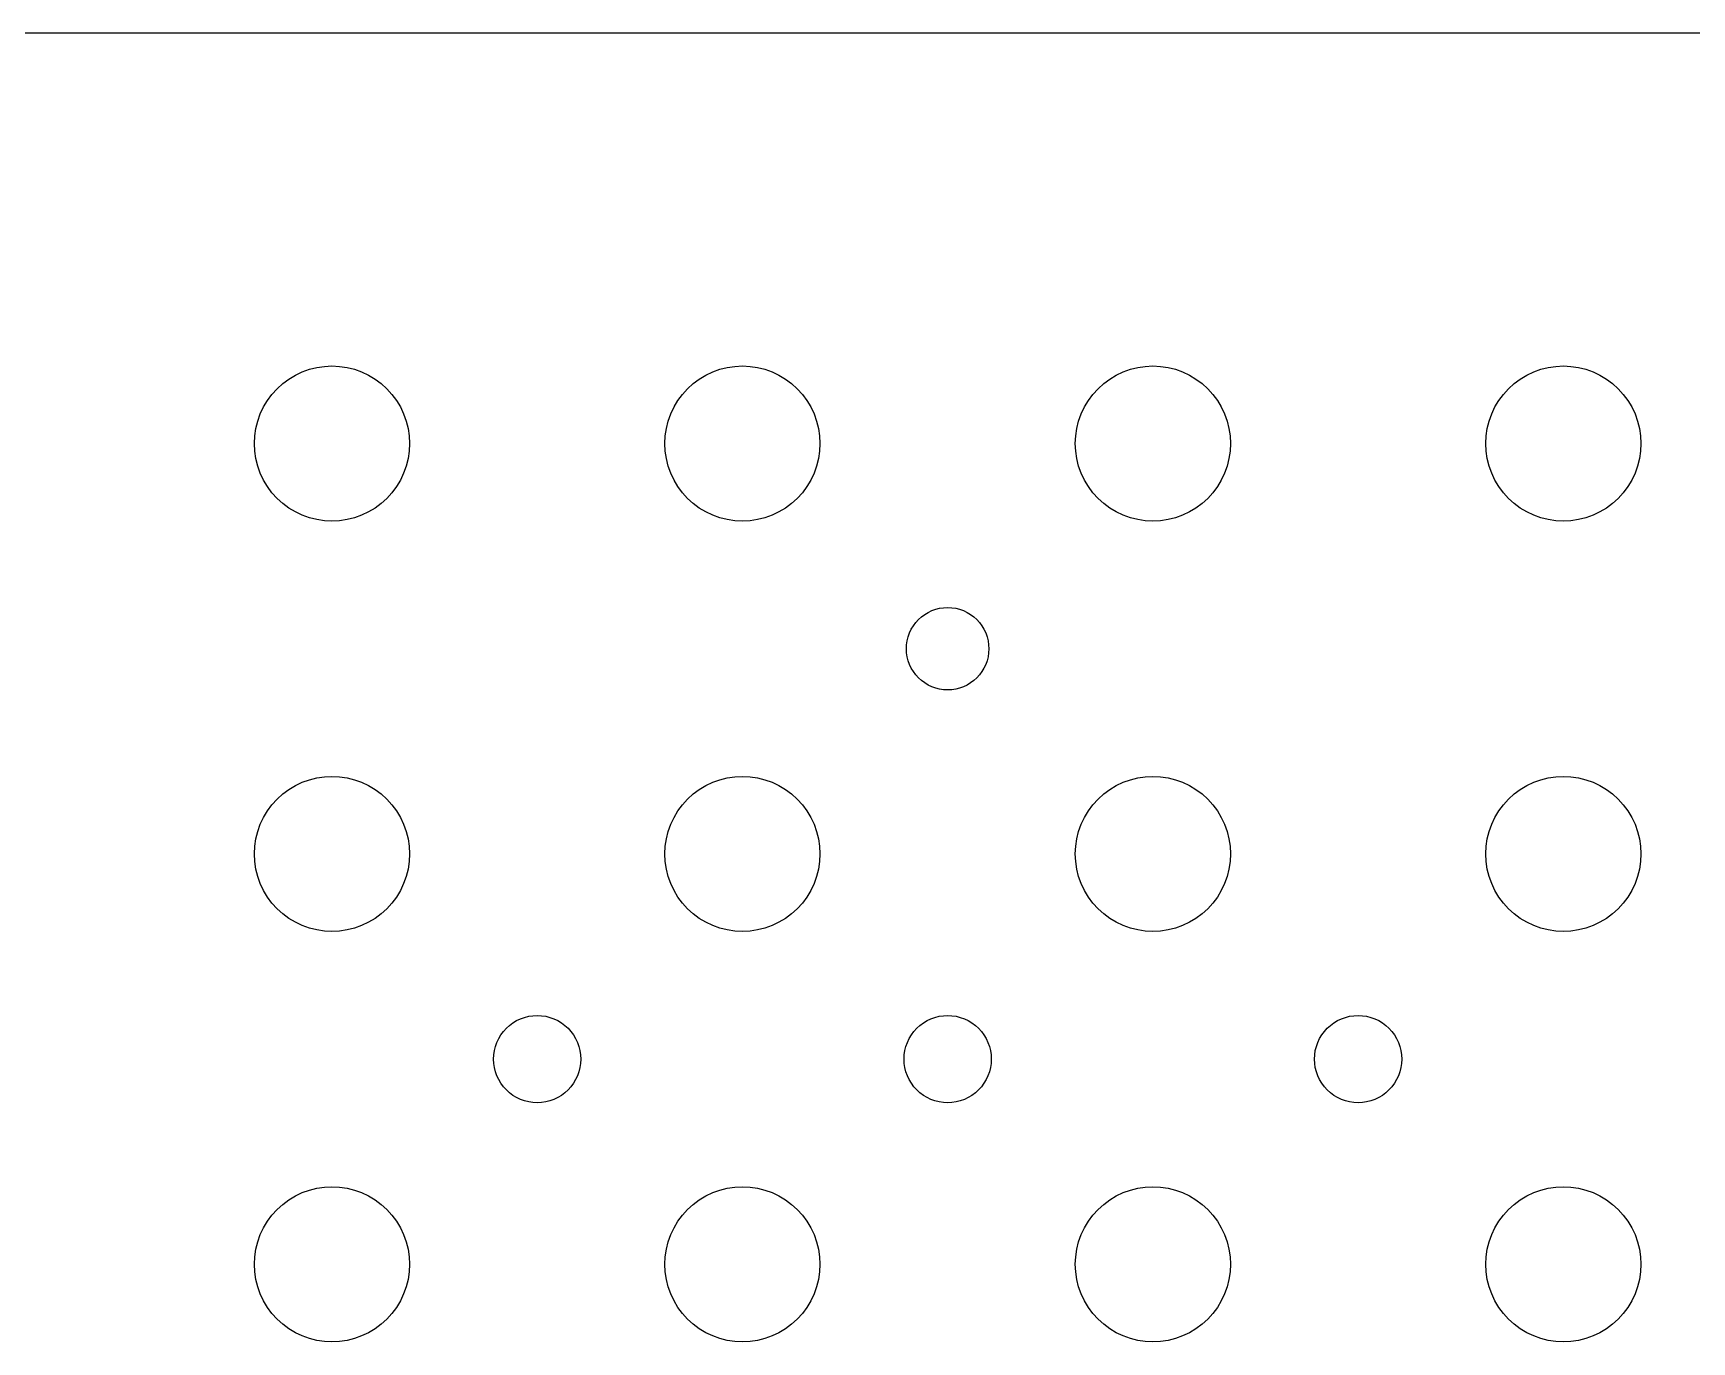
# Model space of a CAD drawing. Header units: metres. Extents: x 0 to 432, y 0 to 178.
# Drawn here: x 108.5 to 211.2, y 96.8 to 177.8 of the extents above; entities that cross this region are included whole.
import ezdxf

# ---------------------------------------------------------------- set-up
doc = ezdxf.new("R2010")
doc.units = ezdxf.units.M

msp = doc.modelspace()

# ---------------------------------------------------------------- linework, layer by layer
for p, q in [((430.8, 177.8), (1, 177.8)), ((125.607, 156.993), (126.064, 157.108)), ((126.064, 157.108), (126.529, 157.177)), ((126.529, 157.177), (127, 157.2)), ((127, 157.2), (127.47, 157.177)), ((127.47, 157.177), (127.936, 157.108)), ((127.936, 157.108), (128.393, 156.993)), ((151.007, 156.993), (151.464, 157.108)), ((151.464, 157.108), (151.93, 157.177)), ((151.93, 157.177), (152.4, 157.2)), ((152.4, 157.2), (152.87, 157.177)), ((152.87, 157.177), (153.336, 157.108)), ((153.336, 157.108), (153.793, 156.993)), ((176.407, 156.993), (176.864, 157.108)), ((176.864, 157.108), (177.329, 157.177)), ((177.329, 157.177), (177.8, 157.2)), ((177.8, 157.2), (178.27, 157.177)), ((178.27, 157.177), (178.736, 157.108)), ((178.736, 157.108), (179.193, 156.993)), ((201.807, 156.993), (202.264, 157.108)), ((202.264, 157.108), (202.73, 157.177)), ((202.73, 157.177), (203.2, 157.2)), ((203.2, 157.2), (203.67, 157.177)), ((203.67, 157.177), (204.136, 157.108)), ((204.136, 157.108), (204.593, 156.993)), ((123.606, 155.794), (123.955, 156.11)), ((123.955, 156.11), (124.333, 156.391)), ((124.333, 156.391), (124.737, 156.633)), ((124.737, 156.633), (125.163, 156.835)), ((125.163, 156.835), (125.607, 156.993)), ((128.393, 156.993), (128.837, 156.835)), ((128.837, 156.835), (129.263, 156.633)), ((129.263, 156.633), (129.667, 156.391)), ((129.667, 156.391), (130.045, 156.11)), ((130.045, 156.11), (130.394, 155.794)), ((149.006, 155.794), (149.355, 156.11)), ((149.355, 156.11), (149.733, 156.391)), ((149.733, 156.391), (150.137, 156.633)), ((150.137, 156.633), (150.563, 156.835)), ((150.563, 156.835), (151.007, 156.993)), ((153.793, 156.993), (154.237, 156.835)), ((154.237, 156.835), (154.663, 156.633)), ((154.663, 156.633), (155.067, 156.391)), ((155.067, 156.391), (155.445, 156.11)), ((155.445, 156.11), (155.794, 155.794)), ((174.406, 155.794), (174.755, 156.11)), ((174.755, 156.11), (175.133, 156.391)), ((175.133, 156.391), (175.537, 156.633)), ((175.537, 156.633), (175.963, 156.835)), ((175.963, 156.835), (176.407, 156.993)), ((179.193, 156.993), (179.637, 156.835)), ((179.637, 156.835), (180.063, 156.633)), ((180.063, 156.633), (180.467, 156.391)), ((180.467, 156.391), (180.845, 156.11)), ((180.845, 156.11), (181.194, 155.794)), ((199.806, 155.794), (200.155, 156.11)), ((200.155, 156.11), (200.533, 156.391)), ((200.533, 156.391), (200.937, 156.633)), ((200.937, 156.633), (201.363, 156.835)), ((201.363, 156.835), (201.807, 156.993)), ((204.593, 156.993), (205.037, 156.835)), ((205.037, 156.835), (205.463, 156.633)), ((205.463, 156.633), (205.867, 156.391)), ((205.867, 156.391), (206.245, 156.11)), ((206.245, 156.11), (206.594, 155.794)), ((122.767, 154.663), (123.009, 155.067)), ((123.009, 155.067), (123.29, 155.445)), ((123.29, 155.445), (123.606, 155.794)), ((130.394, 155.794), (130.71, 155.445)), ((130.71, 155.445), (130.991, 155.067)), ((130.991, 155.067), (131.233, 154.663)), ((148.167, 154.663), (148.409, 155.067)), ((148.409, 155.067), (148.69, 155.445)), ((148.69, 155.445), (149.006, 155.794)), ((155.794, 155.794), (156.11, 155.445)), ((156.11, 155.445), (156.391, 155.067)), ((156.391, 155.067), (156.633, 154.663)), ((173.567, 154.663), (173.809, 155.067)), ((173.809, 155.067), (174.09, 155.445)), ((174.09, 155.445), (174.406, 155.794)), ((181.194, 155.794), (181.51, 155.445)), ((181.51, 155.445), (181.791, 155.067)), ((181.791, 155.067), (182.033, 154.663)), ((198.967, 154.663), (199.209, 155.067)), ((199.209, 155.067), (199.49, 155.445)), ((199.49, 155.445), (199.806, 155.794)), ((206.594, 155.794), (206.91, 155.445)), ((206.91, 155.445), (207.191, 155.067)), ((207.191, 155.067), (207.433, 154.663)), ((122.407, 153.793), (122.565, 154.237)), ((122.565, 154.237), (122.767, 154.663)), ((131.233, 154.663), (131.435, 154.237)), ((131.435, 154.237), (131.593, 153.793)), ((147.807, 153.793), (147.965, 154.237)), ((147.965, 154.237), (148.167, 154.663)), ((156.633, 154.663), (156.835, 154.237)), ((156.835, 154.237), (156.993, 153.793)), ((173.207, 153.793), (173.365, 154.237)), ((173.365, 154.237), (173.567, 154.663)), ((182.033, 154.663), (182.235, 154.237)), ((182.235, 154.237), (182.393, 153.793)), ((198.607, 153.793), (198.765, 154.237)), ((198.765, 154.237), (198.967, 154.663)), ((207.433, 154.663), (207.635, 154.237)), ((207.635, 154.237), (207.793, 153.793)), ((122.223, 152.87), (122.292, 153.336)), ((122.292, 153.336), (122.407, 153.793)), ((131.593, 153.793), (131.708, 153.336)), ((131.708, 153.336), (131.777, 152.87)), ((147.623, 152.87), (147.692, 153.336)), ((147.692, 153.336), (147.807, 153.793)), ((156.993, 153.793), (157.108, 153.336)), ((157.108, 153.336), (157.177, 152.87)), ((173.023, 152.87), (173.092, 153.336)), ((173.092, 153.336), (173.207, 153.793)), ((182.393, 153.793), (182.508, 153.336)), ((182.508, 153.336), (182.577, 152.87)), ((198.423, 152.87), (198.492, 153.336)), ((198.492, 153.336), (198.607, 153.793)), ((207.793, 153.793), (207.908, 153.336)), ((207.908, 153.336), (207.977, 152.87)), ((122.2, 152.4), (122.223, 152.87)), ((122.223, 151.93), (122.2, 152.4)), ((122.292, 151.464), (122.223, 151.93)), ((131.777, 151.93), (131.708, 151.464)), ((131.777, 152.87), (131.8, 152.4)), ((131.8, 152.4), (131.777, 151.93)), ((147.6, 152.4), (147.623, 152.87)), ((147.623, 151.93), (147.6, 152.4)), ((147.692, 151.464), (147.623, 151.93)), ((157.177, 151.93), (157.108, 151.464)), ((157.177, 152.87), (157.2, 152.4)), ((157.2, 152.4), (157.177, 151.93)), ((173, 152.4), (173.023, 152.87)), ((173.023, 151.93), (173, 152.4)), ((173.092, 151.464), (173.023, 151.93)), ((182.577, 151.93), (182.508, 151.464)), ((182.577, 152.87), (182.6, 152.4)), ((182.6, 152.4), (182.577, 151.93)), ((198.4, 152.4), (198.423, 152.87)), ((198.423, 151.93), (198.4, 152.4)), ((198.492, 151.464), (198.423, 151.93)), ((207.977, 151.93), (207.908, 151.464)), ((207.977, 152.87), (208, 152.4)), ((208, 152.4), (207.977, 151.93)), ((122.407, 151.007), (122.292, 151.464)), ((122.565, 150.563), (122.407, 151.007)), ((131.593, 151.007), (131.435, 150.563)), ((131.708, 151.464), (131.593, 151.007)), ((147.807, 151.007), (147.692, 151.464)), ((147.965, 150.563), (147.807, 151.007)), ((156.993, 151.007), (156.835, 150.563)), ((157.108, 151.464), (156.993, 151.007)), ((173.207, 151.007), (173.092, 151.464)), ((173.365, 150.563), (173.207, 151.007)), ((182.393, 151.007), (182.235, 150.563)), ((182.508, 151.464), (182.393, 151.007)), ((198.607, 151.007), (198.492, 151.464)), ((198.765, 150.563), (198.607, 151.007)), ((207.793, 151.007), (207.635, 150.563)), ((207.908, 151.464), (207.793, 151.007)), ((122.767, 150.137), (122.565, 150.563)), ((123.009, 149.733), (122.767, 150.137)), ((131.233, 150.137), (130.991, 149.733)), ((131.435, 150.563), (131.233, 150.137)), ((148.167, 150.137), (147.965, 150.563)), ((148.409, 149.733), (148.167, 150.137)), ((156.633, 150.137), (156.391, 149.733)), ((156.835, 150.563), (156.633, 150.137)), ((173.567, 150.137), (173.365, 150.563)), ((173.809, 149.733), (173.567, 150.137)), ((182.033, 150.137), (181.791, 149.733)), ((182.235, 150.563), (182.033, 150.137)), ((198.967, 150.137), (198.765, 150.563)), ((199.209, 149.733), (198.967, 150.137)), ((207.433, 150.137), (207.191, 149.733)), ((207.635, 150.563), (207.433, 150.137)), ((123.29, 149.355), (123.009, 149.733)), ((123.606, 149.006), (123.29, 149.355)), ((123.955, 148.69), (123.606, 149.006)), ((130.394, 149.006), (130.045, 148.69)), ((130.71, 149.355), (130.394, 149.006)), ((130.991, 149.733), (130.71, 149.355)), ((148.69, 149.355), (148.409, 149.733)), ((149.006, 149.006), (148.69, 149.355)), ((149.355, 148.69), (149.006, 149.006)), ((155.794, 149.006), (155.445, 148.69)), ((156.11, 149.355), (155.794, 149.006)), ((156.391, 149.733), (156.11, 149.355)), ((174.09, 149.355), (173.809, 149.733)), ((174.406, 149.006), (174.09, 149.355)), ((174.755, 148.69), (174.406, 149.006)), ((181.194, 149.006), (180.845, 148.69)), ((181.51, 149.355), (181.194, 149.006)), ((181.791, 149.733), (181.51, 149.355)), ((199.49, 149.355), (199.209, 149.733)), ((199.806, 149.006), (199.49, 149.355)), ((200.155, 148.69), (199.806, 149.006)), ((206.594, 149.006), (206.245, 148.69)), ((206.91, 149.355), (206.594, 149.006)), ((207.191, 149.733), (206.91, 149.355)), ((124.333, 148.409), (123.955, 148.69)), ((124.737, 148.167), (124.333, 148.409)), ((125.163, 147.965), (124.737, 148.167)), ((125.607, 147.807), (125.163, 147.965)), ((126.064, 147.692), (125.607, 147.807)), ((128.393, 147.807), (127.936, 147.692)), ((128.837, 147.965), (128.393, 147.807)), ((129.263, 148.167), (128.837, 147.965)), ((129.667, 148.409), (129.263, 148.167)), ((130.045, 148.69), (129.667, 148.409)), ((149.733, 148.409), (149.355, 148.69)), ((150.137, 148.167), (149.733, 148.409)), ((150.563, 147.965), (150.137, 148.167)), ((151.007, 147.807), (150.563, 147.965)), ((151.464, 147.692), (151.007, 147.807)), ((153.793, 147.807), (153.336, 147.692)), ((154.237, 147.965), (153.793, 147.807)), ((154.663, 148.167), (154.237, 147.965)), ((155.067, 148.409), (154.663, 148.167)), ((155.445, 148.69), (155.067, 148.409)), ((175.133, 148.409), (174.755, 148.69)), ((175.537, 148.167), (175.133, 148.409)), ((175.963, 147.965), (175.537, 148.167)), ((176.407, 147.807), (175.963, 147.965)), ((176.864, 147.692), (176.407, 147.807)), ((179.193, 147.807), (178.736, 147.692)), ((179.637, 147.965), (179.193, 147.807)), ((180.063, 148.167), (179.637, 147.965)), ((180.467, 148.409), (180.063, 148.167)), ((180.845, 148.69), (180.467, 148.409)), ((200.533, 148.409), (200.155, 148.69)), ((200.937, 148.167), (200.533, 148.409)), ((201.363, 147.965), (200.937, 148.167)), ((201.807, 147.807), (201.363, 147.965)), ((202.264, 147.692), (201.807, 147.807)), ((204.593, 147.807), (204.136, 147.692)), ((205.037, 147.965), (204.593, 147.807)), ((205.463, 148.167), (205.037, 147.965)), ((205.867, 148.409), (205.463, 148.167)), ((206.245, 148.69), (205.867, 148.409)), ((126.529, 147.623), (126.064, 147.692)), ((127, 147.6), (126.529, 147.623)), ((127.47, 147.623), (127, 147.6)), ((127.936, 147.692), (127.47, 147.623)), ((151.93, 147.623), (151.464, 147.692)), ((152.4, 147.6), (151.93, 147.623)), ((152.87, 147.623), (152.4, 147.6)), ((153.336, 147.692), (152.87, 147.623)), ((177.329, 147.623), (176.864, 147.692)), ((177.8, 147.6), (177.329, 147.623)), ((178.27, 147.623), (177.8, 147.6)), ((178.736, 147.692), (178.27, 147.623)), ((202.73, 147.623), (202.264, 147.692)), ((203.2, 147.6), (202.73, 147.623)), ((203.67, 147.623), (203.2, 147.6)), ((204.136, 147.692), (203.67, 147.623)), ((163.297, 141.503), (163.482, 141.671)), ((163.482, 141.671), (163.683, 141.82)), ((163.683, 141.82), (163.898, 141.949)), ((163.898, 141.949), (164.124, 142.056)), ((164.124, 142.056), (164.36, 142.14)), ((164.36, 142.14), (164.603, 142.201)), ((164.603, 142.201), (164.85, 142.238)), ((164.85, 142.238), (165.1, 142.25)), ((165.1, 142.25), (165.35, 142.238)), ((165.35, 142.238), (165.597, 142.201)), ((165.597, 142.201), (165.84, 142.14)), ((165.84, 142.14), (166.076, 142.056)), ((166.076, 142.056), (166.302, 141.949)), ((166.302, 141.949), (166.517, 141.82)), ((166.517, 141.82), (166.718, 141.671)), ((166.718, 141.671), (166.903, 141.503)), ((162.66, 140.44), (162.744, 140.676)), ((162.744, 140.676), (162.851, 140.902)), ((162.851, 140.902), (162.98, 141.117)), ((162.98, 141.117), (163.129, 141.318)), ((163.129, 141.318), (163.297, 141.503)), ((166.903, 141.503), (167.071, 141.318)), ((167.071, 141.318), (167.22, 141.117)), ((167.22, 141.117), (167.349, 140.902)), ((167.349, 140.902), (167.456, 140.676)), ((167.456, 140.676), (167.54, 140.44)), ((162.55, 139.7), (162.562, 139.95)), ((162.562, 139.45), (162.55, 139.7)), ((162.562, 139.95), (162.599, 140.197)), ((162.599, 140.197), (162.66, 140.44)), ((167.54, 140.44), (167.601, 140.197)), ((167.601, 140.197), (167.638, 139.95)), ((167.638, 139.95), (167.65, 139.7)), ((167.65, 139.7), (167.638, 139.45)), ((162.599, 139.203), (162.562, 139.45)), ((162.66, 138.96), (162.599, 139.203)), ((162.744, 138.724), (162.66, 138.96)), ((162.851, 138.498), (162.744, 138.724)), ((167.456, 138.724), (167.349, 138.498)), ((167.54, 138.96), (167.456, 138.724)), ((167.601, 139.203), (167.54, 138.96)), ((167.638, 139.45), (167.601, 139.203)), ((162.98, 138.283), (162.851, 138.498)), ((163.129, 138.082), (162.98, 138.283)), ((163.297, 137.897), (163.129, 138.082)), ((163.482, 137.729), (163.297, 137.897)), ((163.683, 137.58), (163.482, 137.729)), ((163.898, 137.451), (163.683, 137.58)), ((166.517, 137.58), (166.302, 137.451)), ((166.718, 137.729), (166.517, 137.58)), ((166.903, 137.897), (166.718, 137.729)), ((167.071, 138.082), (166.903, 137.897)), ((167.22, 138.283), (167.071, 138.082)), ((167.349, 138.498), (167.22, 138.283)), ((164.124, 137.344), (163.898, 137.451)), ((164.36, 137.26), (164.124, 137.344)), ((164.603, 137.199), (164.36, 137.26)), ((164.85, 137.162), (164.603, 137.199)), ((165.1, 137.15), (164.85, 137.162)), ((165.35, 137.162), (165.1, 137.15)), ((165.597, 137.199), (165.35, 137.162)), ((165.84, 137.26), (165.597, 137.199)), ((166.076, 137.344), (165.84, 137.26)), ((166.302, 137.451), (166.076, 137.344)), ((124.737, 131.233), (125.163, 131.435)), ((125.163, 131.435), (125.607, 131.593)), ((125.607, 131.593), (126.064, 131.708)), ((126.064, 131.708), (126.529, 131.777)), ((126.529, 131.777), (127, 131.8)), ((127, 131.8), (127.47, 131.777)), ((127.47, 131.777), (127.936, 131.708)), ((127.936, 131.708), (128.393, 131.593)), ((128.393, 131.593), (128.837, 131.435)), ((128.837, 131.435), (129.263, 131.233)), ((150.137, 131.233), (150.563, 131.435)), ((150.563, 131.435), (151.007, 131.593)), ((151.007, 131.593), (151.464, 131.708)), ((151.464, 131.708), (151.93, 131.777)), ((151.93, 131.777), (152.4, 131.8)), ((152.4, 131.8), (152.87, 131.777)), ((152.87, 131.777), (153.336, 131.708)), ((153.336, 131.708), (153.793, 131.593)), ((153.793, 131.593), (154.237, 131.435)), ((154.237, 131.435), (154.663, 131.233)), ((175.537, 131.233), (175.963, 131.435)), ((175.963, 131.435), (176.407, 131.593)), ((176.407, 131.593), (176.864, 131.708)), ((176.864, 131.708), (177.329, 131.777)), ((177.329, 131.777), (177.8, 131.8)), ((177.8, 131.8), (178.27, 131.777)), ((178.27, 131.777), (178.736, 131.708)), ((178.736, 131.708), (179.193, 131.593)), ((179.193, 131.593), (179.637, 131.435)), ((179.637, 131.435), (180.063, 131.233)), ((200.937, 131.233), (201.363, 131.435)), ((201.363, 131.435), (201.807, 131.593)), ((201.807, 131.593), (202.264, 131.708)), ((202.264, 131.708), (202.73, 131.777)), ((202.73, 131.777), (203.2, 131.8)), ((203.2, 131.8), (203.67, 131.777)), ((203.67, 131.777), (204.136, 131.708)), ((204.136, 131.708), (204.593, 131.593)), ((204.593, 131.593), (205.037, 131.435)), ((205.037, 131.435), (205.463, 131.233)), ((123.29, 130.045), (123.606, 130.394)), ((123.606, 130.394), (123.955, 130.71)), ((123.955, 130.71), (124.333, 130.991)), ((124.333, 130.991), (124.737, 131.233)), ((129.263, 131.233), (129.667, 130.991)), ((129.667, 130.991), (130.045, 130.71)), ((130.045, 130.71), (130.394, 130.394)), ((130.394, 130.394), (130.71, 130.045)), ((148.69, 130.045), (149.006, 130.394)), ((149.006, 130.394), (149.355, 130.71)), ((149.355, 130.71), (149.733, 130.991)), ((149.733, 130.991), (150.137, 131.233)), ((154.663, 131.233), (155.067, 130.991)), ((155.067, 130.991), (155.445, 130.71)), ((155.445, 130.71), (155.794, 130.394)), ((155.794, 130.394), (156.11, 130.045)), ((174.09, 130.045), (174.406, 130.394)), ((174.406, 130.394), (174.755, 130.71)), ((174.755, 130.71), (175.133, 130.991)), ((175.133, 130.991), (175.537, 131.233)), ((180.063, 131.233), (180.467, 130.991)), ((180.467, 130.991), (180.845, 130.71)), ((180.845, 130.71), (181.194, 130.394)), ((181.194, 130.394), (181.51, 130.045)), ((199.49, 130.045), (199.806, 130.394)), ((199.806, 130.394), (200.155, 130.71)), ((200.155, 130.71), (200.533, 130.991)), ((200.533, 130.991), (200.937, 131.233)), ((205.463, 131.233), (205.867, 130.991)), ((205.867, 130.991), (206.245, 130.71)), ((206.245, 130.71), (206.594, 130.394)), ((206.594, 130.394), (206.91, 130.045)), ((122.767, 129.263), (123.009, 129.667)), ((123.009, 129.667), (123.29, 130.045)), ((130.71, 130.045), (130.991, 129.667)), ((130.991, 129.667), (131.233, 129.263)), ((148.167, 129.263), (148.409, 129.667)), ((148.409, 129.667), (148.69, 130.045)), ((156.11, 130.045), (156.391, 129.667)), ((156.391, 129.667), (156.633, 129.263)), ((173.567, 129.263), (173.809, 129.667)), ((173.809, 129.667), (174.09, 130.045)), ((181.51, 130.045), (181.791, 129.667)), ((181.791, 129.667), (182.033, 129.263)), ((198.967, 129.263), (199.209, 129.667)), ((199.209, 129.667), (199.49, 130.045)), ((206.91, 130.045), (207.191, 129.667)), ((207.191, 129.667), (207.433, 129.263)), ((122.292, 127.936), (122.407, 128.393)), ((122.407, 128.393), (122.565, 128.837)), ((122.565, 128.837), (122.767, 129.263)), ((131.233, 129.263), (131.435, 128.837)), ((131.435, 128.837), (131.593, 128.393)), ((131.593, 128.393), (131.708, 127.936)), ((147.692, 127.936), (147.807, 128.393)), ((147.807, 128.393), (147.965, 128.837)), ((147.965, 128.837), (148.167, 129.263)), ((156.633, 129.263), (156.835, 128.837)), ((156.835, 128.837), (156.993, 128.393)), ((156.993, 128.393), (157.108, 127.936)), ((173.092, 127.936), (173.207, 128.393)), ((173.207, 128.393), (173.365, 128.837)), ((173.365, 128.837), (173.567, 129.263)), ((182.033, 129.263), (182.235, 128.837)), ((182.235, 128.837), (182.393, 128.393)), ((182.393, 128.393), (182.508, 127.936)), ((198.492, 127.936), (198.607, 128.393)), ((198.607, 128.393), (198.765, 128.837)), ((198.765, 128.837), (198.967, 129.263)), ((207.433, 129.263), (207.635, 128.837)), ((207.635, 128.837), (207.793, 128.393)), ((207.793, 128.393), (207.908, 127.936)), ((122.2, 127), (122.223, 127.47)), ((122.223, 127.47), (122.292, 127.936)), ((131.708, 127.936), (131.777, 127.47)), ((131.777, 127.47), (131.8, 127)), ((147.6, 127), (147.623, 127.47)), ((147.623, 127.47), (147.692, 127.936)), ((157.108, 127.936), (157.177, 127.47)), ((157.177, 127.47), (157.2, 127)), ((173, 127), (173.023, 127.47)), ((173.023, 127.47), (173.092, 127.936)), ((182.508, 127.936), (182.577, 127.47)), ((182.577, 127.47), (182.6, 127)), ((198.4, 127), (198.423, 127.47)), ((198.423, 127.47), (198.492, 127.936)), ((207.908, 127.936), (207.977, 127.47)), ((207.977, 127.47), (208, 127)), ((122.223, 126.53), (122.2, 127)), ((122.292, 126.064), (122.223, 126.53)), ((131.777, 126.53), (131.708, 126.064)), ((131.8, 127), (131.777, 126.53)), ((147.623, 126.53), (147.6, 127)), ((147.692, 126.064), (147.623, 126.53)), ((157.177, 126.53), (157.108, 126.064)), ((157.2, 127), (157.177, 126.53)), ((173.023, 126.53), (173, 127)), ((173.092, 126.064), (173.023, 126.53)), ((182.577, 126.53), (182.508, 126.064)), ((182.6, 127), (182.577, 126.53)), ((198.423, 126.53), (198.4, 127)), ((198.492, 126.064), (198.423, 126.53)), ((207.977, 126.53), (207.908, 126.064)), ((208, 127), (207.977, 126.53)), ((122.407, 125.607), (122.292, 126.064)), ((122.565, 125.163), (122.407, 125.607)), ((131.593, 125.607), (131.435, 125.163)), ((131.708, 126.064), (131.593, 125.607)), ((147.807, 125.607), (147.692, 126.064)), ((147.965, 125.163), (147.807, 125.607)), ((156.993, 125.607), (156.835, 125.163)), ((157.108, 126.064), (156.993, 125.607)), ((173.207, 125.607), (173.092, 126.064)), ((173.365, 125.163), (173.207, 125.607)), ((182.393, 125.607), (182.235, 125.163)), ((182.508, 126.064), (182.393, 125.607)), ((198.607, 125.607), (198.492, 126.064)), ((198.765, 125.163), (198.607, 125.607)), ((207.793, 125.607), (207.635, 125.163)), ((207.908, 126.064), (207.793, 125.607)), ((122.767, 124.737), (122.565, 125.163)), ((123.009, 124.333), (122.767, 124.737)), ((123.29, 123.955), (123.009, 124.333)), ((130.991, 124.333), (130.71, 123.955)), ((131.233, 124.737), (130.991, 124.333)), ((131.435, 125.163), (131.233, 124.737)), ((148.167, 124.737), (147.965, 125.163)), ((148.409, 124.333), (148.167, 124.737)), ((148.69, 123.955), (148.409, 124.333)), ((156.391, 124.333), (156.11, 123.955)), ((156.633, 124.737), (156.391, 124.333)), ((156.835, 125.163), (156.633, 124.737)), ((173.567, 124.737), (173.365, 125.163)), ((173.809, 124.333), (173.567, 124.737)), ((174.09, 123.955), (173.809, 124.333)), ((181.791, 124.333), (181.51, 123.955)), ((182.033, 124.737), (181.791, 124.333)), ((182.235, 125.163), (182.033, 124.737)), ((198.967, 124.737), (198.765, 125.163)), ((199.209, 124.333), (198.967, 124.737)), ((199.49, 123.955), (199.209, 124.333)), ((207.191, 124.333), (206.91, 123.955)), ((207.433, 124.737), (207.191, 124.333)), ((207.635, 125.163), (207.433, 124.737)), ((123.606, 123.606), (123.29, 123.955)), ((123.955, 123.29), (123.606, 123.606)), ((124.333, 123.009), (123.955, 123.29)), ((130.045, 123.29), (129.667, 123.009)), ((130.394, 123.606), (130.045, 123.29)), ((130.71, 123.955), (130.394, 123.606)), ((149.006, 123.606), (148.69, 123.955)), ((149.355, 123.29), (149.006, 123.606)), ((149.733, 123.009), (149.355, 123.29)), ((155.445, 123.29), (155.067, 123.009)), ((155.794, 123.606), (155.445, 123.29)), ((156.11, 123.955), (155.794, 123.606)), ((174.406, 123.606), (174.09, 123.955)), ((174.755, 123.29), (174.406, 123.606)), ((175.133, 123.009), (174.755, 123.29)), ((180.845, 123.29), (180.467, 123.009)), ((181.194, 123.606), (180.845, 123.29)), ((181.51, 123.955), (181.194, 123.606)), ((199.806, 123.606), (199.49, 123.955)), ((200.155, 123.29), (199.806, 123.606)), ((200.533, 123.009), (200.155, 123.29)), ((206.245, 123.29), (205.867, 123.009)), ((206.594, 123.606), (206.245, 123.29)), ((206.91, 123.955), (206.594, 123.606)), ((124.737, 122.767), (124.333, 123.009)), ((125.163, 122.565), (124.737, 122.767)), ((125.607, 122.407), (125.163, 122.565)), ((126.064, 122.292), (125.607, 122.407)), ((126.529, 122.223), (126.064, 122.292)), ((127, 122.2), (126.529, 122.223)), ((127.47, 122.223), (127, 122.2)), ((127.936, 122.292), (127.47, 122.223)), ((128.393, 122.407), (127.936, 122.292)), ((128.837, 122.565), (128.393, 122.407)), ((129.263, 122.767), (128.837, 122.565)), ((129.667, 123.009), (129.263, 122.767)), ((150.137, 122.767), (149.733, 123.009)), ((150.563, 122.565), (150.137, 122.767)), ((151.007, 122.407), (150.563, 122.565)), ((151.464, 122.292), (151.007, 122.407)), ((151.93, 122.223), (151.464, 122.292)), ((152.4, 122.2), (151.93, 122.223)), ((152.87, 122.223), (152.4, 122.2)), ((153.336, 122.292), (152.87, 122.223)), ((153.793, 122.407), (153.336, 122.292)), ((154.237, 122.565), (153.793, 122.407)), ((154.663, 122.767), (154.237, 122.565)), ((155.067, 123.009), (154.663, 122.767)), ((175.537, 122.767), (175.133, 123.009)), ((175.963, 122.565), (175.537, 122.767)), ((176.407, 122.407), (175.963, 122.565)), ((176.864, 122.292), (176.407, 122.407)), ((177.329, 122.223), (176.864, 122.292)), ((177.8, 122.2), (177.329, 122.223)), ((178.27, 122.223), (177.8, 122.2)), ((178.736, 122.292), (178.27, 122.223)), ((179.193, 122.407), (178.736, 122.292)), ((179.637, 122.565), (179.193, 122.407)), ((180.063, 122.767), (179.637, 122.565)), ((180.467, 123.009), (180.063, 122.767)), ((200.937, 122.767), (200.533, 123.009)), ((201.363, 122.565), (200.937, 122.767)), ((201.807, 122.407), (201.363, 122.565)), ((202.264, 122.292), (201.807, 122.407)), ((202.73, 122.223), (202.264, 122.292)), ((203.2, 122.2), (202.73, 122.223)), ((203.67, 122.223), (203.2, 122.2)), ((204.136, 122.292), (203.67, 122.223)), ((204.593, 122.407), (204.136, 122.292)), ((205.037, 122.565), (204.593, 122.407)), ((205.463, 122.767), (205.037, 122.565)), ((205.867, 123.009), (205.463, 122.767)), ((137.455, 115.8), (137.613, 116.013)), ((137.613, 116.013), (137.791, 116.209)), ((137.791, 116.209), (137.987, 116.387)), ((137.987, 116.387), (138.2, 116.545)), ((138.2, 116.545), (138.427, 116.681)), ((138.427, 116.681), (138.667, 116.794)), ((138.667, 116.794), (138.916, 116.884)), ((138.916, 116.884), (139.173, 116.948)), ((139.173, 116.948), (139.435, 116.987)), ((139.435, 116.987), (139.7, 117)), ((139.7, 117), (139.965, 116.987)), ((139.965, 116.987), (140.227, 116.948)), ((140.227, 116.948), (140.484, 116.884)), ((140.484, 116.884), (140.733, 116.794)), ((140.733, 116.794), (140.973, 116.681)), ((140.973, 116.681), (141.2, 116.545)), ((141.2, 116.545), (141.413, 116.387)), ((141.413, 116.387), (141.609, 116.209)), ((141.609, 116.209), (141.787, 116.013)), ((141.787, 116.013), (141.945, 115.8)), ((162.855, 115.8), (163.013, 116.013)), ((163.013, 116.013), (163.191, 116.209)), ((163.191, 116.209), (163.387, 116.387)), ((163.387, 116.387), (163.6, 116.545)), ((163.6, 116.545), (163.827, 116.681)), ((163.827, 116.681), (164.067, 116.794)), ((164.067, 116.794), (164.316, 116.884)), ((164.316, 116.884), (164.573, 116.948)), ((164.573, 116.948), (164.835, 116.987)), ((164.835, 116.987), (165.1, 117)), ((165.1, 117), (165.365, 116.987)), ((165.365, 116.987), (165.627, 116.948)), ((165.627, 116.948), (165.884, 116.884)), ((165.884, 116.884), (166.133, 116.794)), ((166.133, 116.794), (166.373, 116.681)), ((166.373, 116.681), (166.6, 116.545)), ((166.6, 116.545), (166.813, 116.387)), ((166.813, 116.387), (167.009, 116.209)), ((167.009, 116.209), (167.187, 116.013)), ((167.187, 116.013), (167.345, 115.8)), ((188.255, 115.8), (188.413, 116.013)), ((188.413, 116.013), (188.591, 116.209)), ((188.591, 116.209), (188.787, 116.387)), ((188.787, 116.387), (189, 116.545)), ((189, 116.545), (189.227, 116.681)), ((189.227, 116.681), (189.467, 116.794)), ((189.467, 116.794), (189.716, 116.884)), ((189.716, 116.884), (189.973, 116.948)), ((189.973, 116.948), (190.235, 116.987)), ((190.235, 116.987), (190.5, 117)), ((190.5, 117), (190.765, 116.987)), ((190.765, 116.987), (191.027, 116.948)), ((191.027, 116.948), (191.284, 116.884)), ((191.284, 116.884), (191.533, 116.794)), ((191.533, 116.794), (191.773, 116.681)), ((191.773, 116.681), (192, 116.545)), ((192, 116.545), (192.213, 116.387)), ((192.213, 116.387), (192.409, 116.209)), ((192.409, 116.209), (192.587, 116.013)), ((192.587, 116.013), (192.745, 115.8)), ((137.052, 114.827), (137.116, 115.084)), ((137.116, 115.084), (137.206, 115.333)), ((137.206, 115.333), (137.319, 115.573)), ((137.319, 115.573), (137.455, 115.8)), ((141.945, 115.8), (142.081, 115.573)), ((142.081, 115.573), (142.194, 115.333)), ((142.194, 115.333), (142.284, 115.084)), ((142.284, 115.084), (142.348, 114.827)), ((162.452, 114.827), (162.516, 115.084)), ((162.516, 115.084), (162.606, 115.333)), ((162.606, 115.333), (162.719, 115.573)), ((162.719, 115.573), (162.855, 115.8)), ((167.345, 115.8), (167.481, 115.573)), ((167.481, 115.573), (167.594, 115.333)), ((167.594, 115.333), (167.684, 115.084)), ((167.684, 115.084), (167.748, 114.827)), ((187.852, 114.827), (187.916, 115.084)), ((187.916, 115.084), (188.006, 115.333)), ((188.006, 115.333), (188.119, 115.573)), ((188.119, 115.573), (188.255, 115.8)), ((192.745, 115.8), (192.881, 115.573)), ((192.881, 115.573), (192.994, 115.333)), ((192.994, 115.333), (193.084, 115.084)), ((193.084, 115.084), (193.148, 114.827)), ((137, 114.3), (137.013, 114.565)), ((137.013, 114.035), (137, 114.3)), ((137.013, 114.565), (137.052, 114.827)), ((137.052, 113.773), (137.013, 114.035)), ((142.348, 114.827), (142.387, 114.565)), ((142.387, 114.035), (142.348, 113.773)), ((142.387, 114.565), (142.4, 114.3)), ((142.4, 114.3), (142.387, 114.035)), ((162.4, 114.3), (162.413, 114.565)), ((162.413, 114.035), (162.4, 114.3)), ((162.413, 114.565), (162.452, 114.827)), ((162.452, 113.773), (162.413, 114.035)), ((167.748, 114.827), (167.787, 114.565)), ((167.787, 114.035), (167.748, 113.773)), ((167.787, 114.565), (167.8, 114.3)), ((167.8, 114.3), (167.787, 114.035)), ((187.8, 114.3), (187.813, 114.565)), ((187.813, 114.035), (187.8, 114.3)), ((187.813, 114.565), (187.852, 114.827)), ((187.852, 113.773), (187.813, 114.035)), ((193.148, 114.827), (193.187, 114.565)), ((193.187, 114.035), (193.148, 113.773)), ((193.187, 114.565), (193.2, 114.3)), ((193.2, 114.3), (193.187, 114.035)), ((137.116, 113.516), (137.052, 113.773)), ((137.206, 113.267), (137.116, 113.516)), ((137.319, 113.027), (137.206, 113.267)), ((137.455, 112.8), (137.319, 113.027)), ((142.081, 113.027), (141.945, 112.8)), ((142.194, 113.267), (142.081, 113.027)), ((142.284, 113.516), (142.194, 113.267)), ((142.348, 113.773), (142.284, 113.516)), ((162.516, 113.516), (162.452, 113.773)), ((162.606, 113.267), (162.516, 113.516)), ((162.719, 113.027), (162.606, 113.267)), ((162.855, 112.8), (162.719, 113.027)), ((167.481, 113.027), (167.345, 112.8)), ((167.594, 113.267), (167.481, 113.027)), ((167.684, 113.516), (167.594, 113.267)), ((167.748, 113.773), (167.684, 113.516)), ((187.916, 113.516), (187.852, 113.773)), ((188.006, 113.267), (187.916, 113.516)), ((188.119, 113.027), (188.006, 113.267)), ((188.255, 112.8), (188.119, 113.027)), ((192.881, 113.027), (192.745, 112.8)), ((192.994, 113.267), (192.881, 113.027)), ((193.084, 113.516), (192.994, 113.267)), ((193.148, 113.773), (193.084, 113.516)), ((137.613, 112.587), (137.455, 112.8)), ((137.791, 112.391), (137.613, 112.587)), ((137.987, 112.213), (137.791, 112.391)), ((138.2, 112.055), (137.987, 112.213)), ((138.427, 111.919), (138.2, 112.055)), ((138.667, 111.806), (138.427, 111.919)), ((140.973, 111.919), (140.733, 111.806)), ((141.2, 112.055), (140.973, 111.919)), ((141.413, 112.213), (141.2, 112.055)), ((141.609, 112.391), (141.413, 112.213)), ((141.787, 112.587), (141.609, 112.391)), ((141.945, 112.8), (141.787, 112.587)), ((163.013, 112.587), (162.855, 112.8)), ((163.191, 112.391), (163.013, 112.587)), ((163.387, 112.213), (163.191, 112.391)), ((163.6, 112.055), (163.387, 112.213)), ((163.827, 111.919), (163.6, 112.055)), ((164.067, 111.806), (163.827, 111.919)), ((166.373, 111.919), (166.133, 111.806)), ((166.6, 112.055), (166.373, 111.919)), ((166.813, 112.213), (166.6, 112.055)), ((167.009, 112.391), (166.813, 112.213)), ((167.187, 112.587), (167.009, 112.391)), ((167.345, 112.8), (167.187, 112.587)), ((188.413, 112.587), (188.255, 112.8)), ((188.591, 112.391), (188.413, 112.587)), ((188.787, 112.213), (188.591, 112.391)), ((189, 112.055), (188.787, 112.213)), ((189.227, 111.919), (189, 112.055)), ((189.467, 111.806), (189.227, 111.919)), ((191.773, 111.919), (191.533, 111.806)), ((192, 112.055), (191.773, 111.919)), ((192.213, 112.213), (192, 112.055)), ((192.409, 112.391), (192.213, 112.213)), ((192.587, 112.587), (192.409, 112.391)), ((192.745, 112.8), (192.587, 112.587)), ((138.916, 111.716), (138.667, 111.806)), ((139.173, 111.652), (138.916, 111.716)), ((139.435, 111.613), (139.173, 111.652)), ((139.7, 111.6), (139.435, 111.613)), ((139.965, 111.613), (139.7, 111.6)), ((140.227, 111.652), (139.965, 111.613)), ((140.484, 111.716), (140.227, 111.652)), ((140.733, 111.806), (140.484, 111.716)), ((164.316, 111.716), (164.067, 111.806)), ((164.573, 111.652), (164.316, 111.716)), ((164.835, 111.613), (164.573, 111.652)), ((165.1, 111.6), (164.835, 111.613)), ((165.365, 111.613), (165.1, 111.6)), ((165.627, 111.652), (165.365, 111.613)), ((165.884, 111.716), (165.627, 111.652)), ((166.133, 111.806), (165.884, 111.716)), ((189.716, 111.716), (189.467, 111.806)), ((189.973, 111.652), (189.716, 111.716)), ((190.235, 111.613), (189.973, 111.652)), ((190.5, 111.6), (190.235, 111.613)), ((190.765, 111.613), (190.5, 111.6)), ((191.027, 111.652), (190.765, 111.613)), ((191.284, 111.716), (191.027, 111.652)), ((191.533, 111.806), (191.284, 111.716)), ((124.333, 105.591), (124.737, 105.833)), ((124.737, 105.833), (125.163, 106.035)), ((125.163, 106.035), (125.607, 106.193)), ((125.607, 106.193), (126.064, 106.308)), ((126.064, 106.308), (126.529, 106.377)), ((126.529, 106.377), (127, 106.4)), ((127, 106.4), (127.47, 106.377)), ((127.47, 106.377), (127.936, 106.308)), ((127.936, 106.308), (128.393, 106.193)), ((128.393, 106.193), (128.837, 106.035)), ((128.837, 106.035), (129.263, 105.833)), ((129.263, 105.833), (129.667, 105.591)), ((149.733, 105.591), (150.137, 105.833)), ((150.137, 105.833), (150.563, 106.035)), ((150.563, 106.035), (151.007, 106.193)), ((151.007, 106.193), (151.464, 106.308)), ((151.464, 106.308), (151.93, 106.377)), ((151.93, 106.377), (152.4, 106.4)), ((152.4, 106.4), (152.87, 106.377)), ((152.87, 106.377), (153.336, 106.308)), ((153.336, 106.308), (153.793, 106.193)), ((153.793, 106.193), (154.237, 106.035)), ((154.237, 106.035), (154.663, 105.833)), ((154.663, 105.833), (155.067, 105.591)), ((175.133, 105.591), (175.537, 105.833)), ((175.537, 105.833), (175.963, 106.035)), ((175.963, 106.035), (176.407, 106.193)), ((176.407, 106.193), (176.864, 106.308)), ((176.864, 106.308), (177.329, 106.377)), ((177.329, 106.377), (177.8, 106.4)), ((177.8, 106.4), (178.27, 106.377)), ((178.27, 106.377), (178.736, 106.308)), ((178.736, 106.308), (179.193, 106.193)), ((179.193, 106.193), (179.637, 106.035)), ((179.637, 106.035), (180.063, 105.833)), ((180.063, 105.833), (180.467, 105.591)), ((200.533, 105.591), (200.937, 105.833)), ((200.937, 105.833), (201.363, 106.035)), ((201.363, 106.035), (201.807, 106.193)), ((201.807, 106.193), (202.264, 106.308)), ((202.264, 106.308), (202.73, 106.377)), ((202.73, 106.377), (203.2, 106.4)), ((203.2, 106.4), (203.67, 106.377)), ((203.67, 106.377), (204.136, 106.308)), ((204.136, 106.308), (204.593, 106.193)), ((204.593, 106.193), (205.037, 106.035)), ((205.037, 106.035), (205.463, 105.833)), ((205.463, 105.833), (205.867, 105.591)), ((123.29, 104.645), (123.606, 104.994)), ((123.606, 104.994), (123.955, 105.31)), ((123.955, 105.31), (124.333, 105.591)), ((129.667, 105.591), (130.045, 105.31)), ((130.045, 105.31), (130.394, 104.994)), ((130.394, 104.994), (130.71, 104.645)), ((148.69, 104.645), (149.006, 104.994)), ((149.006, 104.994), (149.355, 105.31)), ((149.355, 105.31), (149.733, 105.591)), ((155.067, 105.591), (155.445, 105.31)), ((155.445, 105.31), (155.794, 104.994)), ((155.794, 104.994), (156.11, 104.645)), ((174.09, 104.645), (174.406, 104.994)), ((174.406, 104.994), (174.755, 105.31)), ((174.755, 105.31), (175.133, 105.591)), ((180.467, 105.591), (180.845, 105.31)), ((180.845, 105.31), (181.194, 104.994)), ((181.194, 104.994), (181.51, 104.645)), ((199.49, 104.645), (199.806, 104.994)), ((199.806, 104.994), (200.155, 105.31)), ((200.155, 105.31), (200.533, 105.591)), ((205.867, 105.591), (206.245, 105.31)), ((206.245, 105.31), (206.594, 104.994)), ((206.594, 104.994), (206.91, 104.645)), ((122.565, 103.437), (122.767, 103.863)), ((122.767, 103.863), (123.009, 104.267)), ((123.009, 104.267), (123.29, 104.645)), ((130.71, 104.645), (130.991, 104.267)), ((130.991, 104.267), (131.233, 103.863)), ((131.233, 103.863), (131.435, 103.437)), ((147.965, 103.437), (148.167, 103.863)), ((148.167, 103.863), (148.409, 104.267)), ((148.409, 104.267), (148.69, 104.645)), ((156.11, 104.645), (156.391, 104.267)), ((156.391, 104.267), (156.633, 103.863)), ((156.633, 103.863), (156.835, 103.437)), ((173.365, 103.437), (173.567, 103.863)), ((173.567, 103.863), (173.809, 104.267)), ((173.809, 104.267), (174.09, 104.645)), ((181.51, 104.645), (181.791, 104.267)), ((181.791, 104.267), (182.033, 103.863)), ((182.033, 103.863), (182.235, 103.437)), ((198.765, 103.437), (198.967, 103.863)), ((198.967, 103.863), (199.209, 104.267)), ((199.209, 104.267), (199.49, 104.645)), ((206.91, 104.645), (207.191, 104.267)), ((207.191, 104.267), (207.433, 103.863)), ((207.433, 103.863), (207.635, 103.437)), ((122.292, 102.536), (122.407, 102.993)), ((122.407, 102.993), (122.565, 103.437)), ((131.435, 103.437), (131.593, 102.993)), ((131.593, 102.993), (131.708, 102.536)), ((147.692, 102.536), (147.807, 102.993)), ((147.807, 102.993), (147.965, 103.437)), ((156.835, 103.437), (156.993, 102.993)), ((156.993, 102.993), (157.108, 102.536)), ((173.092, 102.536), (173.207, 102.993)), ((173.207, 102.993), (173.365, 103.437)), ((182.235, 103.437), (182.393, 102.993)), ((182.393, 102.993), (182.508, 102.536)), ((198.492, 102.536), (198.607, 102.993)), ((198.607, 102.993), (198.765, 103.437)), ((207.635, 103.437), (207.793, 102.993)), ((207.793, 102.993), (207.908, 102.536)), ((122.2, 101.6), (122.223, 102.07)), ((122.223, 102.07), (122.292, 102.536)), ((131.708, 102.536), (131.777, 102.07)), ((131.777, 102.07), (131.8, 101.6)), ((147.6, 101.6), (147.623, 102.07)), ((147.623, 102.07), (147.692, 102.536)), ((157.108, 102.536), (157.177, 102.07)), ((157.177, 102.07), (157.2, 101.6)), ((173, 101.6), (173.023, 102.07)), ((173.023, 102.07), (173.092, 102.536)), ((182.508, 102.536), (182.577, 102.07)), ((182.577, 102.07), (182.6, 101.6)), ((198.4, 101.6), (198.423, 102.07)), ((198.423, 102.07), (198.492, 102.536)), ((207.908, 102.536), (207.977, 102.07)), ((207.977, 102.07), (208, 101.6)), ((122.223, 101.13), (122.2, 101.6)), ((122.292, 100.664), (122.223, 101.13)), ((122.407, 100.207), (122.292, 100.664)), ((131.708, 100.664), (131.593, 100.207)), ((131.777, 101.13), (131.708, 100.664)), ((131.8, 101.6), (131.777, 101.13)), ((147.623, 101.13), (147.6, 101.6)), ((147.692, 100.664), (147.623, 101.13)), ((147.807, 100.207), (147.692, 100.664)), ((157.108, 100.664), (156.993, 100.207)), ((157.177, 101.13), (157.108, 100.664)), ((157.2, 101.6), (157.177, 101.13)), ((173.023, 101.13), (173, 101.6)), ((173.092, 100.664), (173.023, 101.13)), ((173.207, 100.207), (173.092, 100.664)), ((182.508, 100.664), (182.393, 100.207)), ((182.577, 101.13), (182.508, 100.664)), ((182.6, 101.6), (182.577, 101.13)), ((198.423, 101.13), (198.4, 101.6)), ((198.492, 100.664), (198.423, 101.13)), ((198.607, 100.207), (198.492, 100.664)), ((207.908, 100.664), (207.793, 100.207)), ((207.977, 101.13), (207.908, 100.664)), ((208, 101.6), (207.977, 101.13)), ((122.565, 99.7631), (122.407, 100.207)), ((122.767, 99.3373), (122.565, 99.7631)), ((131.435, 99.7631), (131.233, 99.3373)), ((131.593, 100.207), (131.435, 99.7631)), ((147.965, 99.7631), (147.807, 100.207)), ((148.167, 99.3373), (147.965, 99.7631)), ((156.835, 99.7631), (156.633, 99.3373)), ((156.993, 100.207), (156.835, 99.7631)), ((173.365, 99.7631), (173.207, 100.207)), ((173.567, 99.3373), (173.365, 99.7631)), ((182.235, 99.7631), (182.033, 99.3373)), ((182.393, 100.207), (182.235, 99.7631)), ((198.765, 99.7631), (198.607, 100.207)), ((198.967, 99.3373), (198.765, 99.7631)), ((207.635, 99.7631), (207.433, 99.3373)), ((207.793, 100.207), (207.635, 99.7631)), ((123.009, 98.9333), (122.767, 99.3373)), ((123.29, 98.5549), (123.009, 98.9333)), ((123.606, 98.2059), (123.29, 98.5549)), ((130.71, 98.5549), (130.394, 98.2059)), ((130.991, 98.9333), (130.71, 98.5549)), ((131.233, 99.3373), (130.991, 98.9333)), ((148.409, 98.9333), (148.167, 99.3373)), ((148.69, 98.5549), (148.409, 98.9333)), ((149.006, 98.2059), (148.69, 98.5549)), ((156.11, 98.5549), (155.794, 98.2059)), ((156.391, 98.9333), (156.11, 98.5549)), ((156.633, 99.3373), (156.391, 98.9333)), ((173.809, 98.9333), (173.567, 99.3373)), ((174.09, 98.5549), (173.809, 98.9333)), ((174.406, 98.2059), (174.09, 98.5549)), ((181.51, 98.5549), (181.194, 98.2059)), ((181.791, 98.9333), (181.51, 98.5549)), ((182.033, 99.3373), (181.791, 98.9333)), ((199.209, 98.9333), (198.967, 99.3373)), ((199.49, 98.5549), (199.209, 98.9333)), ((199.806, 98.2059), (199.49, 98.5549)), ((206.91, 98.5549), (206.594, 98.2059)), ((207.191, 98.9333), (206.91, 98.5549)), ((207.433, 99.3373), (207.191, 98.9333)), ((123.955, 97.8895), (123.606, 98.2059)), ((124.333, 97.6089), (123.955, 97.8895)), ((124.737, 97.3668), (124.333, 97.6089)), ((129.667, 97.6089), (129.263, 97.3668)), ((130.045, 97.8895), (129.667, 97.6089)), ((130.394, 98.2059), (130.045, 97.8895)), ((149.355, 97.8895), (149.006, 98.2059)), ((149.733, 97.6089), (149.355, 97.8895)), ((150.137, 97.3668), (149.733, 97.6089)), ((155.067, 97.6089), (154.663, 97.3668)), ((155.445, 97.8895), (155.067, 97.6089)), ((155.794, 98.2059), (155.445, 97.8895)), ((174.755, 97.8895), (174.406, 98.2059)), ((175.133, 97.6089), (174.755, 97.8895)), ((175.537, 97.3668), (175.133, 97.6089)), ((180.467, 97.6089), (180.063, 97.3668)), ((180.845, 97.8895), (180.467, 97.6089)), ((181.194, 98.2059), (180.845, 97.8895)), ((200.155, 97.8895), (199.806, 98.2059)), ((200.533, 97.6089), (200.155, 97.8895)), ((200.937, 97.3668), (200.533, 97.6089)), ((205.867, 97.6089), (205.463, 97.3668)), ((206.245, 97.8895), (205.867, 97.6089)), ((206.594, 98.2059), (206.245, 97.8895)), ((125.163, 97.1654), (124.737, 97.3668)), ((125.607, 97.0067), (125.163, 97.1654)), ((126.064, 96.8922), (125.607, 97.0067)), ((126.529, 96.8231), (126.064, 96.8922)), ((127, 96.8), (126.529, 96.8231)), ((127.47, 96.8231), (127, 96.8)), ((127.936, 96.8922), (127.47, 96.8231)), ((128.393, 97.0067), (127.936, 96.8922)), ((128.837, 97.1654), (128.393, 97.0067)), ((129.263, 97.3668), (128.837, 97.1654)), ((150.563, 97.1654), (150.137, 97.3668)), ((151.007, 97.0067), (150.563, 97.1654)), ((151.464, 96.8922), (151.007, 97.0067)), ((151.93, 96.8231), (151.464, 96.8922)), ((152.4, 96.8), (151.93, 96.8231)), ((152.87, 96.8231), (152.4, 96.8)), ((153.336, 96.8922), (152.87, 96.8231)), ((153.793, 97.0067), (153.336, 96.8922)), ((154.237, 97.1654), (153.793, 97.0067)), ((154.663, 97.3668), (154.237, 97.1654)), ((175.963, 97.1654), (175.537, 97.3668)), ((176.407, 97.0067), (175.963, 97.1654)), ((176.864, 96.8922), (176.407, 97.0067)), ((177.329, 96.8231), (176.864, 96.8922)), ((177.8, 96.8), (177.329, 96.8231)), ((178.27, 96.8231), (177.8, 96.8)), ((178.736, 96.8922), (178.27, 96.8231)), ((179.193, 97.0067), (178.736, 96.8922)), ((179.637, 97.1654), (179.193, 97.0067)), ((180.063, 97.3668), (179.637, 97.1654)), ((201.363, 97.1654), (200.937, 97.3668)), ((201.807, 97.0067), (201.363, 97.1654)), ((202.264, 96.8922), (201.807, 97.0067)), ((202.73, 96.8231), (202.264, 96.8922)), ((203.2, 96.8), (202.73, 96.8231)), ((203.67, 96.8231), (203.2, 96.8)), ((204.136, 96.8922), (203.67, 96.8231)), ((204.593, 97.0067), (204.136, 96.8922)), ((205.037, 97.1654), (204.593, 97.0067)), ((205.463, 97.3668), (205.037, 97.1654))]:
    msp.add_line(p, q)

doc.saveas('drawing.dxf')
